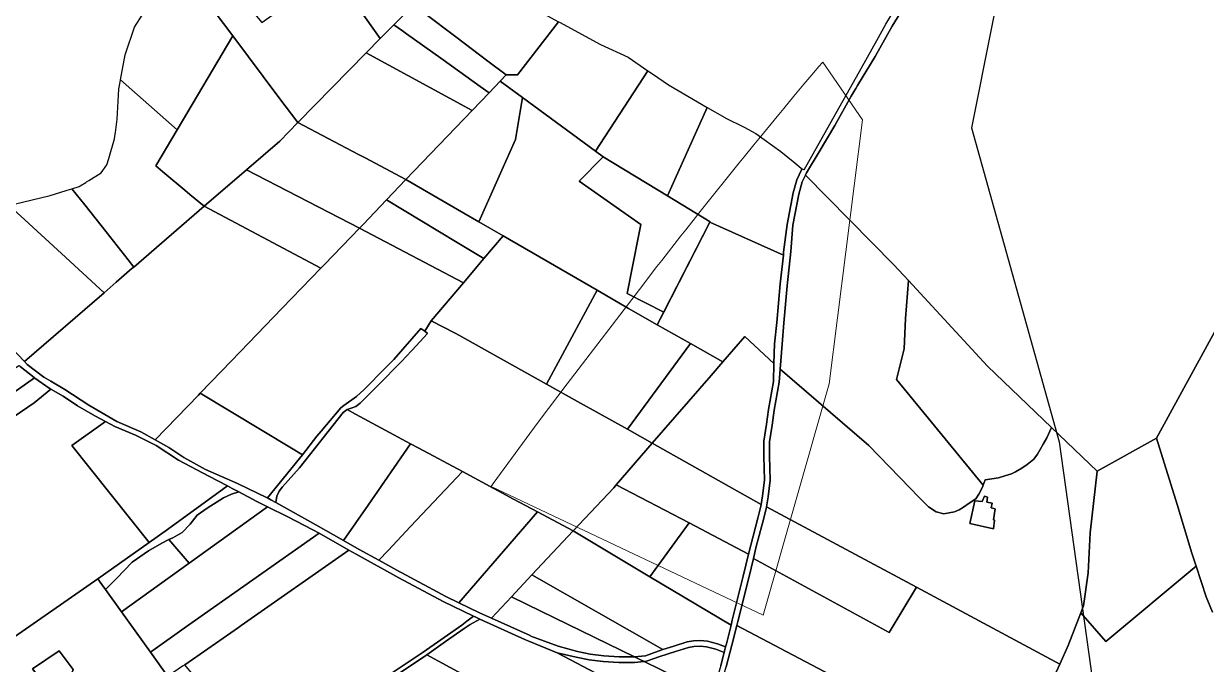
# Model space of a CAD drawing. Header units: metres. Extents: x 3 to 1027712, y 40 to 4430649.
# Drawn here: x 504366 to 505196, y 4410573 to 4411023 of the extents above; entities that cross this region are included whole.
import ezdxf

# ---------------------------------------------------------------- set-up
doc = ezdxf.new("R2010")
doc.units = ezdxf.units.M
doc.header["$MEASUREMENT"] = 0
doc.layers.add('A.ES.SDGC.CP.07003.cadastralparcel — CadastralParcel', color=1, linetype='Continuous')
doc.layers.add('Lineas_electricas_5_km', color=1, linetype='Continuous', lineweight=30)
doc.layers.add('Zonas_Interes_Minero_5_km', color=7, linetype='Continuous', lineweight=9, true_color=0xc0fac1)

msp = doc.modelspace()

# ---------------------------------------------------------------- linework, layer by layer
at = {"layer": 'A.ES.SDGC.CP.07003.cadastralparcel — CadastralParcel', "color": 7, "linetype": 'Continuous', "flags": 128}
for points in [[(504570.1, 4411078.38), (504546.82, 4411111.32), (504549.67, 4411113.28), (504558.3, 4411119.19), (504591.1, 4411138.67), (504594.21, 4411140.26), (504619.14, 4411153.01), (504627.48, 4411154.95), (504630.97, 4411155.76), (504633.89, 4411148.55), (504639.79, 4411131.47), (504643.09, 4411119.24), (504643.82, 4411116.53), (504644.6, 4411113.63), (504651.16, 4411099.29), (504653.1, 4411095.04), (504670.7, 4411075.88), (504674.43, 4411071.74), (504650.87, 4411047.71), (504644.6, 4411041.32), (504639.81, 4411036.43), (504626, 4411022.35), (504616.51, 4411012.67), (504570.1, 4411078.38)], [(504513.08, 4411014.55), (504479.57, 4411059.21), (504482.05, 4411061.01), (504494.89, 4411070.32), (504533.46, 4411024.07), (504549.55, 4411035.5), (504561.31, 4411043.85), (504544.83, 4411063.37), (504521.39, 4411091.11), (504522.67, 4411092.14), (504538.53, 4411105.64), (504546.82, 4411111.32), (504570.1, 4411078.38), (504616.51, 4411012.67), (504606.64, 4411002.61), (504558.71, 4410953.72), (504545.43, 4410971.43), (504513.08, 4411014.55)], [(504647.82, 4411030.37), (504639.81, 4411036.43), (504644.6, 4411041.32), (504650.87, 4411047.71), (504674.43, 4411071.74), (504678.3, 4411067.46), (504679.62, 4411066.17), (504687.17, 4411058.85), (504697.33, 4411050.25), (504704.31, 4411045.47), (504707.24, 4411043.47), (504711.81, 4411040.68), (504720.02, 4411035.65), (504728.36, 4411031.4), (504733.31, 4411028.87), (504741.55, 4411024.5), (504712.72, 4410987.19), (504704.84, 4410987.19), (504691.99, 4410996.92), (504669.63, 4411013.85), (504647.82, 4411030.37)], [(504473.93, 4410948.56), (504434.3, 4410983.72), (504437.5, 4411001.22), (504437.66, 4411002.08), (504444.05, 4411020.62), (504454.73, 4411037.5), (504460.21, 4411042.61), (504472.63, 4411054.18), (504474.15, 4411055.28), (504479.57, 4411059.21), (504513.08, 4411014.55), (504473.93, 4410948.56)], [(504632.04, 4411018.05), (504626, 4411022.35), (504639.81, 4411036.43), (504647.82, 4411030.37), (504669.63, 4411013.85), (504691.99, 4410996.92), (504704.84, 4410987.19), (504700.65, 4410982.81), (504692.88, 4410974.69), (504686.65, 4410979.13), (504676.43, 4410986.42), (504672.22, 4410989.41), (504658.91, 4410998.9), (504634.91, 4411016), (504632.04, 4411018.05)], [(504680.96, 4410962.23), (504606.64, 4411002.61), (504616.51, 4411012.67), (504626, 4411022.35), (504632.04, 4411018.05), (504634.91, 4411016), (504658.91, 4410998.9), (504672.22, 4410989.41), (504676.43, 4410986.42), (504686.65, 4410979.13), (504692.88, 4410974.69), (504680.96, 4410962.23)], [(504716.25, 4410971.37), (504700.65, 4410982.81), (504704.84, 4410987.19), (504712.72, 4410987.19), (504741.55, 4411024.5), (504742.18, 4411024.18), (504771.06, 4411008.68), (504790.45, 4410999.62), (504804.25, 4410990.11), (504767.47, 4410933.78), (504716.25, 4410971.37)], [(504464.02, 4410919.05), (504458.94, 4410923.29), (504473.93, 4410948.56), (504513.08, 4411014.55), (504545.43, 4410971.43), (504558.71, 4410953.72), (504545.93, 4410940.7), (504522.57, 4410920.53), (504492.94, 4410894.95), (504482.89, 4410903.33), (504479.3, 4410906.32), (504464.02, 4410919.05)], [(504601.16, 4410931.33), (504558.71, 4410953.72), (504606.64, 4411002.61), (504680.96, 4410962.23), (504634.53, 4410913.72), (504605.79, 4410928.89), (504601.16, 4410931.33)], [(504772.96, 4410929.75), (504767.47, 4410933.78), (504804.25, 4410990.11), (504807.41, 4410987.94), (504818.67, 4410980.19), (504845.87, 4410964.42), (504818.01, 4410902.34), (504773, 4410929.79), (504772.96, 4410929.75)], [(504409.09, 4410895.99), (504400.16, 4410907.32), (504405.34, 4410908.98), (504405.9, 4410909.32), (504409.79, 4410911.72), (504410.42, 4410912.1), (504412.07, 4410913.12), (504420.63, 4410918.38), (504424.63, 4410924.03), (504425.97, 4410928.59), (504430, 4410942.29), (504430.45, 4410945.58), (504430.63, 4410946.88), (504431.38, 4410952.32), (504431.9, 4410956.09), (504433.1, 4410977.1), (504433.14, 4410977.3), (504433.16, 4410977.43), (504433.36, 4410978.53), (504433.79, 4410980.91), (504434.3, 4410983.72), (504473.93, 4410948.56), (504458.94, 4410923.29), (504464.02, 4410919.05), (504479.3, 4410906.32), (504482.89, 4410903.33), (504492.94, 4410894.95), (504443.54, 4410852.32), (504439.63, 4410857.28), (504424.08, 4410876.99), (504409.09, 4410895.99)], [(504675.16, 4410890.21), (504634.53, 4410913.72), (504680.96, 4410962.23), (504692.88, 4410974.69), (504700.65, 4410982.81), (504716.25, 4410971.37), (504711.41, 4410941.94), (504685.73, 4410884.09), (504675.16, 4410890.21)], [(504797.67, 4410874.01), (504789.64, 4410833.84), (504815.51, 4410820.7), (504810.88, 4410811.64), (504790.7, 4410823.32), (504768.64, 4410836.1), (504702.78, 4410874.22), (504685.73, 4410884.09), (504711.41, 4410941.94), (504716.25, 4410971.37), (504767.47, 4410933.78), (504772.96, 4410929.75), (504755.96, 4410912.62), (504799.28, 4410882.08), (504797.67, 4410874.01)], [(504847.82, 4410883.87), (504847.93, 4410884.09), (504818.01, 4410902.34), (504845.87, 4410964.42), (504858.26, 4410957.25), (504858.41, 4410957.18), (504871.76, 4410950.48), (504880.02, 4410946.04), (504897.54, 4410933.51), (504907.3, 4410925.49), (504911.93, 4410921.68), (504912.07, 4410921.6), (504912.61, 4410921.29), (504912.11, 4410920.46), (504908.73, 4410913.52), (504906.33, 4410904.49), (504902.09, 4410882.16), (504899.55, 4410862.71), (504899.33, 4410860.76), (504847.82, 4410883.87)], [(504601.95, 4410879.69), (504522.57, 4410920.53), (504545.93, 4410940.7), (504558.71, 4410953.72), (504601.16, 4410931.33), (504605.79, 4410928.89), (504634.53, 4410913.72), (504620.85, 4410899.43), (504604.42, 4410882.25), (504601.95, 4410879.69)], [(504818.01, 4410902.34), (504847.93, 4410884.09), (504847.82, 4410883.87), (504815.51, 4410820.7), (504789.64, 4410833.84), (504797.67, 4410874.01), (504799.28, 4410882.08), (504755.96, 4410912.62), (504772.96, 4410929.75), (504773, 4410929.79), (504818.01, 4410902.34)], [(504503.95, 4410889.13), (504492.94, 4410894.95), (504522.57, 4410920.53), (504601.95, 4410879.69), (504577.38, 4410854.2), (504574.85, 4410851.58), (504503.95, 4410889.13)], [(504670.41, 4410869.62), (504620.85, 4410899.43), (504634.53, 4410913.72), (504675.16, 4410890.21), (504685.73, 4410884.09), (504702.78, 4410874.22), (504689.27, 4410858.28), (504670.41, 4410869.62)], [(504959.29, 4410727.11), (504897.01, 4410780.61), (504898.39, 4410798.25), (504899.61, 4410813.19), (504902.06, 4410839.06), (504904.49, 4410863.21), (504906.05, 4410881.62), (504910.23, 4410903.6), (504912.49, 4410912.12), (504914.83, 4410916.91), (504976.77, 4410853.88), (504987.06, 4410842.76), (504984.99, 4410816.2), (504984.09, 4410794.82), (504978.66, 4410773.44), (505039.59, 4410699.19), (505039.12, 4410697.84), (505036.5, 4410692.78), (505034.3, 4410689.5), (505029.68, 4410686.51), (505025.7, 4410683.64), (505022.62, 4410681.77), (505019.45, 4410680.43), (505015.63, 4410679.66), (505011.98, 4410679.1), (505006.6, 4410680.5), (505001.22, 4410684), (504994.5, 4410690.79), (504988.08, 4410697.41), (504959.29, 4410727.11)], [(504367.13, 4410885.4), (504356.26, 4410895.38), (504359.67, 4410896.39), (504384.96, 4410902.45), (504396.16, 4410906.04), (504396.75, 4410906.23), (504400.16, 4410907.32), (504409.09, 4410895.99), (504424.08, 4410876.99), (504439.63, 4410857.28), (504443.54, 4410852.32), (504442.52, 4410851.44), (504431.18, 4410841.65), (504422.67, 4410834.3), (504392.81, 4410861.77), (504367.13, 4410885.4)], [(504307.67, 4410850.89), (504299.58, 4410855.56), (504301.7, 4410858.54), (504315.8, 4410875.77), (504323.35, 4410882.45), (504323.83, 4410882.87), (504326.63, 4410884.29), (504337.08, 4410889.58), (504337.35, 4410889.72), (504337.69, 4410889.89), (504355.82, 4410895.26), (504356.26, 4410895.38), (504367.13, 4410885.4), (504392.81, 4410861.77), (504422.67, 4410834.3), (504366.77, 4410786.05), (504356.82, 4410796.63), (504330.47, 4410825.23), (504321.88, 4410834.61), (504315.25, 4410843.13), (504311.46, 4410847.48), (504307.67, 4410850.89)], [(504368.76, 4410783.94), (504366.77, 4410786.05), (504422.67, 4410834.3), (504431.18, 4410841.65), (504442.52, 4410851.44), (504443.54, 4410852.32), (504492.94, 4410894.95), (504503.95, 4410889.13), (504574.85, 4410851.58), (504547.68, 4410823.39), (504518.13, 4410792.73), (504505.02, 4410779.13), (504490.22, 4410763.78), (504488.9, 4410762.4), (504458.66, 4410731.03), (504448.43, 4410736.72), (504431.75, 4410743.91), (504412.04, 4410755.28), (504395.17, 4410766.45), (504385.32, 4410772.16), (504380.32, 4410775.04), (504368.76, 4410783.94)], [(504674.88, 4410841.29), (504601.95, 4410879.69), (504604.42, 4410882.25), (504620.85, 4410899.43), (504670.41, 4410869.62), (504689.27, 4410858.28), (504674.88, 4410841.29)], [(504505.02, 4410779.13), (504518.13, 4410792.73), (504547.68, 4410823.39), (504574.85, 4410851.58), (504577.38, 4410854.2), (504601.95, 4410879.69), (504674.88, 4410841.29), (504652.29, 4410814.63), (504647.68, 4410807.21), (504644.96, 4410809.16), (504625.96, 4410787.48), (504620.13, 4410781.5), (504605.3, 4410766.27), (504599.8, 4410761.54), (504591, 4410755.01), (504588.81, 4410753.4), (504575.12, 4410737.18), (504572.08, 4410733.57), (504561.84, 4410720.51), (504554.17, 4410725.14), (504490.22, 4410763.78), (504505.02, 4410779.13)], [(504834.07, 4410798.63), (504810.88, 4410811.64), (504847.82, 4410883.87), (504899.33, 4410860.76), (504897.08, 4410840.45), (504894.64, 4410813.28), (504893.18, 4410798.34), (504892.73, 4410784.6), (504872.23, 4410803.59), (504856.92, 4410785.83), (504834.07, 4410798.63)], [(504669.05, 4410805.78), (504652.29, 4410814.63), (504674.88, 4410841.29), (504689.27, 4410858.28), (504702.78, 4410874.22), (504768.64, 4410836.1), (504733.17, 4410770.06), (504693.35, 4410792.3), (504672.02, 4410804.21), (504669.05, 4410805.78)], [(504754.96, 4410757.89), (504733.17, 4410770.06), (504768.64, 4410836.1), (504790.7, 4410823.32), (504810.88, 4410811.64), (504834.07, 4410798.63), (504789.87, 4410738.38), (504770.01, 4410749.48), (504754.96, 4410757.89)], [(505039.59, 4410699.19), (504978.66, 4410773.44), (504984.09, 4410794.82), (504984.99, 4410816.2), (504987.06, 4410842.76), (505042.62, 4410782.77), (505087.59, 4410739.69), (505084.23, 4410732.36), (505081.63, 4410727.94), (505079.42, 4410724.15), (505077.59, 4410720.87), (505075.13, 4410717.46), (505070.5, 4410713.71), (505066.77, 4410711.09), (505062.29, 4410708.6), (505059.34, 4410707.24), (505054.74, 4410705.77), (505050.4, 4410704.43), (505040.9, 4410702.97), (505039.59, 4410699.19)], [(504733.17, 4410770.06), (504754.96, 4410757.89), (504770.01, 4410749.48), (504789.87, 4410738.38), (504807.36, 4410728.62), (504782.05, 4410699.44), (504780.29, 4410697.4), (504751.79, 4410667.01), (504726.74, 4410680.48), (504710.04, 4410689.45), (504674.29, 4410708.66), (504643.61, 4410725.16), (504637.8, 4410728.28), (504599.2, 4410749.03), (504593.29, 4410752.21), (504596.75, 4410753.57), (504599.4, 4410754.52), (504602.44, 4410756.79), (504614.26, 4410768.64), (504631.84, 4410786.54), (504634.54, 4410789.28), (504638.79, 4410793.91), (504649.7, 4410805.76), (504647.68, 4410807.21), (504652.29, 4410814.63), (504669.05, 4410805.78), (504672.02, 4410804.21), (504693.35, 4410792.3), (504733.17, 4410770.06)], [(504539.82, 4410688.94), (504537.47, 4410690.24), (504559.76, 4410717.86), (504561.84, 4410720.51), (504572.08, 4410733.57), (504575.12, 4410737.18), (504588.81, 4410753.4), (504591, 4410755.01), (504599.8, 4410761.54), (504605.3, 4410766.27), (504620.13, 4410781.5), (504625.96, 4410787.48), (504644.96, 4410809.16), (504647.68, 4410807.21), (504649.7, 4410805.76), (504638.79, 4410793.91), (504634.54, 4410789.28), (504631.84, 4410786.54), (504614.26, 4410768.64), (504602.44, 4410756.79), (504599.4, 4410754.52), (504596.75, 4410753.57), (504593.29, 4410752.21), (504590.5, 4410750.16), (504559.79, 4410711.34), (504547.8, 4410697.99), (504545.53, 4410694.96), (504544.01, 4410691.36), (504543.23, 4410687.04), (504539.82, 4410688.94)], [(504883.68, 4410685.55), (504807.36, 4410728.62), (504848.58, 4410776.16), (504856.92, 4410785.83), (504872.23, 4410803.59), (504892.73, 4410784.6), (504892.33, 4410772), (504888.87, 4410752.37), (504887.47, 4410741.9), (504885.7, 4410730.03), (504885.52, 4410719.6), (504886.03, 4410702.78), (504884.7, 4410691.59), (504883.68, 4410685.55)], [(504807.36, 4410728.62), (504789.87, 4410738.38), (504834.07, 4410798.63), (504856.92, 4410785.83), (504848.58, 4410776.16), (504807.36, 4410728.62)], [(504255.64, 4410709.08), (504255.21, 4410709.68), (504294.75, 4410736.69), (504305.19, 4410743.82), (504308.94, 4410746.39), (504329.62, 4410760.5), (504362.94, 4410783.26), (504363.33, 4410782.88), (504363.8, 4410782.42), (504373.54, 4410774.68), (504373.77, 4410774.49), (504337.58, 4410749.02), (504313.71, 4410732.47), (504303.34, 4410725.29), (504263.68, 4410697.8), (504263.36, 4410698.24), (504256.06, 4410708.48), (504255.64, 4410709.08)], [(504992.75, 4410627.57), (504887.5, 4410684.07), (504888.66, 4410691.02), (504890.03, 4410702.6), (504889.52, 4410719.62), (504889.7, 4410729.7), (504891.43, 4410741.34), (504892.82, 4410751.76), (504896.3, 4410771.5), (504897.01, 4410780.61), (504959.29, 4410727.11), (504988.08, 4410697.41), (504994.5, 4410690.79), (505001.22, 4410684), (505006.6, 4410680.5), (505011.98, 4410679.1), (505015.63, 4410679.66), (505019.45, 4410680.43), (505022.62, 4410681.77), (505025.7, 4410683.64), (505029.68, 4410686.51), (505034.3, 4410689.5), (505036.5, 4410692.78), (505039.12, 4410697.84), (505039.59, 4410699.19), (505040.9, 4410702.97), (505050.4, 4410704.43), (505054.74, 4410705.77), (505059.34, 4410707.24), (505062.29, 4410708.6), (505066.77, 4410711.09), (505070.5, 4410713.71), (505075.13, 4410717.46), (505077.59, 4410720.87), (505079.42, 4410724.15), (505081.63, 4410727.94), (505084.23, 4410732.36), (505087.59, 4410739.69), (505119.63, 4410709), (505114.55, 4410665.73), (505113.14, 4410637.57), (505109.98, 4410614.54), (505108.06, 4410609.59), (505099.13, 4410586.56), (505093.29, 4410573.61), (504992.75, 4410627.57)], [(504271.39, 4410686.99), (504263.68, 4410697.8), (504303.34, 4410725.29), (504313.71, 4410732.47), (504337.58, 4410749.02), (504373.77, 4410774.49), (504374.04, 4410774.28), (504384.08, 4410767.27), (504385.44, 4410766.5), (504373.58, 4410756.99), (504345.43, 4410737.71), (504321.46, 4410721.29), (504311.5, 4410714.47), (504280.72, 4410693.38), (504271.39, 4410686.99)], [(504468.14, 4410725.54), (504458.66, 4410731.03), (504488.9, 4410762.4), (504490.22, 4410763.78), (504554.17, 4410725.14), (504561.84, 4410720.51), (504559.76, 4410717.86), (504537.47, 4410690.24), (504537.22, 4410690.39), (504516.37, 4410700.23), (504493.81, 4410710.26), (504487.6, 4410713.69), (504478.65, 4410718.59), (504468.14, 4410725.54)], [(504571.29, 4410671.4), (504543.23, 4410687.04), (504544.01, 4410691.36), (504545.53, 4410694.96), (504547.8, 4410697.99), (504559.79, 4410711.34), (504590.5, 4410750.16), (504593.29, 4410752.21), (504599.2, 4410749.03), (504637.8, 4410728.28), (504607.92, 4410685.25), (504590.64, 4410660.36), (504571.29, 4410671.4)], [(504454.42, 4410659.03), (504400.11, 4410727.1), (504423.77, 4410743.83), (504430.14, 4410740.39), (504444.66, 4410734.21), (504459.25, 4410727.02), (504474.86, 4410716.71), (504496.21, 4410705.43), (504509.22, 4410698.64), (504467.17, 4410668.04), (504454.42, 4410659.03)], [(504601.6, 4410654.12), (504590.64, 4410660.36), (504607.92, 4410685.25), (504637.8, 4410728.28), (504643.61, 4410725.16), (504674.29, 4410708.66), (504637.61, 4410670.16), (504621.98, 4410653.34), (504615.55, 4410646.42), (504601.6, 4410654.12)], [(504833.24, 4410672.62), (504782.05, 4410699.44), (504807.36, 4410728.62), (504883.68, 4410685.55), (504883.52, 4410684.52), (504881.47, 4410676.02), (504876.42, 4410657.08), (504874.92, 4410650.77), (504833.24, 4410672.62)], [(505125.69, 4410589.46), (505108.06, 4410609.59), (505109.98, 4410614.54), (505113.14, 4410637.57), (505114.55, 4410665.73), (505119.63, 4410709), (505161.09, 4410732.1), (505175.55, 4410685.6), (505185.97, 4410651.53), (505188.96, 4410642.31), (505125.69, 4410589.46)], [(504630.23, 4410638.33), (504615.55, 4410646.42), (504621.98, 4410653.34), (504637.61, 4410670.16), (504674.29, 4410708.66), (504710.04, 4410689.45), (504726.74, 4410680.48), (504671.65, 4410616.65), (504662.43, 4410621.1), (504631.53, 4410637.61), (504630.23, 4410638.33)], [(504421.24, 4410629.36), (504418.28, 4410633.48), (504454.42, 4410659.03), (504467.17, 4410668.04), (504509.22, 4410698.64), (504512.49, 4410696.93), (504517.24, 4410694.45), (504512.2, 4410692.78), (504506.4, 4410690.2), (504495.01, 4410683.11), (504488.13, 4410678.17), (504483.18, 4410671.73), (504477.6, 4410665.93), (504470.89, 4410662.19), (504468.19, 4410660.92), (504463.15, 4410658.54), (504453.91, 4410653.17), (504442.51, 4410645.22), (504431.34, 4410633.62), (504423.62, 4410626.03), (504421.24, 4410629.36)], [(504482.31, 4410644.35), (504468.19, 4410660.92), (504470.89, 4410662.19), (504477.6, 4410665.93), (504483.18, 4410671.73), (504488.13, 4410678.17), (504495.01, 4410683.11), (504506.4, 4410690.2), (504512.2, 4410692.78), (504517.24, 4410694.45), (504529.95, 4410687.81), (504537.48, 4410684.08), (504482.31, 4410644.35)], [(504805.59, 4410634.89), (504751.79, 4410667.01), (504780.29, 4410697.4), (504782.05, 4410699.44), (504833.24, 4410672.62), (504805.59, 4410634.89)], [(505042.03, 4410687.16), (505045.75, 4410686.57), (505045.16, 4410683.15), (505047.99, 4410682.67), (505046.82, 4410674.85), (505047.51, 4410674.56), (505046.82, 4410668.6), (505030.1, 4410672.21), (505033.72, 4410688.14), (505038.8, 4410687.75), (505040.47, 4410691.36), (505042.52, 4410690.68), (505042.03, 4410687.16)], [(505042.03, 4410687.16), (505042.52, 4410690.68), (505040.47, 4410691.36), (505038.8, 4410687.75), (505033.72, 4410688.14), (505030.1, 4410672.21), (505046.82, 4410668.6), (505047.51, 4410674.56), (505046.82, 4410674.85), (505047.99, 4410682.67), (505045.16, 4410683.15), (505045.75, 4410686.57), (505042.03, 4410687.16)], [(504444.56, 4410596.82), (504434.94, 4410610.24), (504482.31, 4410644.35), (504537.48, 4410684.08), (504551.74, 4410677.02), (504569.3, 4410667.92), (504573.61, 4410665.47), (504480.5, 4410599.84), (504455.18, 4410582), (504444.56, 4410596.82)], [(504686.14, 4410609.65), (504671.65, 4410616.65), (504726.74, 4410680.48), (504751.79, 4410667.01), (504722.88, 4410636.15), (504708.51, 4410620.83), (504694.49, 4410605.86), (504686.14, 4410609.65)], [(504973.5, 4410595.79), (504878.28, 4410647.62), (504880.3, 4410656.11), (504885.34, 4410675.04), (504887.43, 4410683.72), (504887.5, 4410684.07), (504992.75, 4410627.57), (504973.5, 4410595.79)], [(504862.62, 4410600.86), (504805.59, 4410634.89), (504833.24, 4410672.62), (504874.92, 4410650.77), (504871.21, 4410635.18), (504863.53, 4410604.47), (504862.62, 4410600.86)], [(504467.43, 4410564.91), (504455.18, 4410582), (504480.5, 4410599.84), (504573.61, 4410665.47), (504594.55, 4410653.53), (504518.84, 4410600.61), (504517.04, 4410599.36), (504479.27, 4410573.13), (504477.67, 4410572.02), (504467.92, 4410565.25), (504467.43, 4410564.91)], [(504814.87, 4410583.71), (504722.88, 4410636.15), (504751.79, 4410667.01), (504805.59, 4410634.89), (504862.62, 4410600.86), (504859.35, 4410587.82), (504858.79, 4410585.67), (504853.09, 4410587.82), (504846.1, 4410589.56), (504841.04, 4410590.15), (504836.2, 4410589.95), (504831.84, 4410589.17), (504822.51, 4410586.25), (504814.87, 4410583.71)], [(504434.94, 4410610.24), (504423.62, 4410626.03), (504431.34, 4410633.62), (504442.51, 4410645.22), (504453.91, 4410653.17), (504463.15, 4410658.54), (504468.19, 4410660.92), (504482.31, 4410644.35), (504434.94, 4410610.24)], [(504480.37, 4410571.84), (504479.27, 4410573.13), (504517.04, 4410599.36), (504518.84, 4410600.61), (504594.55, 4410653.53), (504599.65, 4410650.63), (504629.62, 4410634.09), (504660.62, 4410617.54), (504681.9, 4410607.25), (504677.15, 4410603.7), (504673.67, 4410600.97), (504646.71, 4410581.94), (504622.09, 4410565.55), (504594.24, 4410546.17), (504568.38, 4410528.03), (504548.95, 4410514.99), (504536.08, 4410506.35), (504480.37, 4410571.84)], [(504958.54, 4410552.1), (504866.68, 4410600.64), (504867.4, 4410603.5), (504875.1, 4410634.22), (504878.28, 4410647.62), (504973.5, 4410595.79), (504992.75, 4410627.57), (505093.29, 4410573.61), (505084.67, 4410554.5), (505077.9, 4410535.54), (505069.84, 4410524.07), (505062.98, 4410514.32), (505054.75, 4410502.57), (504958.54, 4410552.1)], [(504729.18, 4410610.73), (504708.51, 4410620.83), (504722.88, 4410636.15), (504814.87, 4410583.71), (504811.43, 4410582.56), (504802.49, 4410579.46), (504794.79, 4410578.69), (504729.18, 4410610.73)], [(504721.61, 4410593.52), (504694.49, 4410605.86), (504708.51, 4410620.83), (504729.18, 4410610.73), (504794.79, 4410578.69), (504784.03, 4410578.68), (504773.34, 4410579.46), (504763.82, 4410580.43), (504754.88, 4410582.37), (504741.3, 4410586.04), (504722.23, 4410593.24), (504721.61, 4410593.52)], [(504673.84, 4410566.77), (504649.12, 4410579.97), (504662.35, 4410589.31), (504675.46, 4410598.56), (504679.69, 4410601.41), (504686.28, 4410605.19), (504718.52, 4410590.53), (504720.65, 4410589.57), (504740.66, 4410581.45), (504790.55, 4410555.26), (504762.66, 4410519.32), (504711.78, 4410546.5), (504694.73, 4410555.61), (504673.84, 4410566.77)], [(504941.4, 4410506.02), (504850.62, 4410550.22), (504852.8, 4410553.83), (504856.28, 4410560.77), (504859.23, 4410571.54), (504863.23, 4410586.83), (504866.68, 4410600.64), (504958.54, 4410552.1), (504941.4, 4410506.02)], [(504798.2, 4410577.02), (504794.79, 4410578.69), (504802.49, 4410579.46), (504811.43, 4410582.56), (504814.87, 4410583.71), (504822.51, 4410586.25), (504831.84, 4410589.17), (504836.2, 4410589.95), (504841.04, 4410590.15), (504846.1, 4410589.56), (504853.09, 4410587.82), (504858.79, 4410585.67), (504858.28, 4410583.72), (504857.77, 4410581.77), (504851.91, 4410583.99), (504845.39, 4410585.62), (504840.9, 4410586.14), (504836.62, 4410585.97), (504832.79, 4410585.27), (504823.73, 4410582.45), (504812.72, 4410578.78), (504803.36, 4410575.52), (504801.62, 4410575.35), (504798.2, 4410577.02)], [(504380.36, 4410559.69), (504372.41, 4410570.21), (504391.11, 4410582.88), (504400.97, 4410569.84), (504400.14, 4410567.15), (504393.91, 4410553.41), (504392.98, 4410551.25), (504382.51, 4410560.76), (504380.36, 4410559.69)], [(504400.97, 4410569.84), (504391.11, 4410582.88), (504372.41, 4410570.21), (504380.36, 4410559.69), (504382.51, 4410560.76), (504392.98, 4410551.25), (504393.91, 4410553.41), (504400.14, 4410567.15), (504400.97, 4410569.84)], [(504660.07, 4410523.7), (504621.24, 4410542.55), (504626.54, 4410564.9), (504648.41, 4410579.47), (504649.12, 4410579.97), (504673.84, 4410566.77), (504694.73, 4410555.61), (504711.78, 4410546.5), (504762.66, 4410519.32), (504754.8, 4410509.2), (504748.94, 4410513.09), (504750.86, 4410516.94), (504743.17, 4410520.66), (504736.55, 4410509.25), (504743.64, 4410504.01), (504742.69, 4410503), (504731.31, 4410489.14), (504700.01, 4410504.32), (504660.07, 4410523.7)], [(504740.66, 4410581.45), (504754.02, 4410578.46), (504763.19, 4410576.47), (504772.99, 4410575.47), (504783.89, 4410574.68), (504794.92, 4410574.68), (504801.62, 4410575.35), (504847.56, 4410552.9), (504845.38, 4410549.3), (504840.75, 4410541.72), (504838.22, 4410532.75), (504837.93, 4410530.38), (504790.55, 4410555.26), (504740.66, 4410581.45)], [(504847.56, 4410552.9), (504801.62, 4410575.35), (504803.36, 4410575.52), (504812.72, 4410578.78), (504823.73, 4410582.45), (504832.79, 4410585.27), (504836.62, 4410585.97), (504840.9, 4410586.14), (504845.39, 4410585.62), (504851.91, 4410583.99), (504857.77, 4410581.77), (504855.37, 4410572.58), (504852.52, 4410562.21), (504849.29, 4410555.76), (504847.56, 4410552.9)]]:
    msp.add_lwpolyline(points, close=True, dxfattribs=at)
for points in [[(504855.37, 4410572.58), (504857.77, 4410581.77), (504858.28, 4410583.72), (504858.79, 4410585.67), (504859.35, 4410587.82), (504862.62, 4410600.86), (504863.53, 4410604.47), (504871.21, 4410635.18), (504874.92, 4410650.77), (504876.42, 4410657.08), (504881.47, 4410676.02), (504883.52, 4410684.52), (504883.68, 4410685.55), (504884.7, 4410691.59), (504886.03, 4410702.78), (504885.52, 4410719.6), (504885.7, 4410730.03), (504887.47, 4410741.9), (504888.87, 4410752.37), (504892.33, 4410772), (504892.73, 4410784.6), (504893.18, 4410798.34), (504894.64, 4410813.28), (504897.08, 4410840.45), (504899.33, 4410860.76), (504899.55, 4410862.71), (504902.09, 4410882.16), (504906.33, 4410904.49), (504908.73, 4410913.52), (504912.11, 4410920.46), (504912.61, 4410921.29), (504913.67, 4410920.7), (504914.02, 4410920.51), (504931.99, 4410952.65), (504950.54, 4410985.83), (504964.88, 4411011.31), (504971.34, 4411022.78), (504986.37, 4411048.61)], [(504983.16, 4411033.6), (504975.64, 4411021.51), (504963.65, 4411000.15), (504951.39, 4410979.73), (504950.18, 4410977.73), (504948.98, 4410975.73), (504946.96, 4410972.36), (504935.44, 4410951.72), (504924.49, 4410933.13), (504915.62, 4410918.54), (504914.83, 4410916.91), (504912.49, 4410912.12), (504910.23, 4410903.6), (504906.05, 4410881.62), (504904.49, 4410863.21), (504902.06, 4410839.06), (504899.61, 4410813.19), (504898.39, 4410798.25), (504897.01, 4410780.61), (504896.3, 4410771.5), (504892.82, 4410751.76), (504891.43, 4410741.34), (504889.7, 4410729.7), (504889.52, 4410719.62), (504890.03, 4410702.6), (504888.66, 4410691.02), (504887.5, 4410684.07), (504887.43, 4410683.72), (504885.34, 4410675.04), (504880.3, 4410656.11), (504878.28, 4410647.62), (504875.1, 4410634.22), (504867.4, 4410603.5), (504866.68, 4410600.64), (504863.23, 4410586.83), (504859.23, 4410571.54)], [(505326.25, 4411034.38), (505161.09, 4410732.1), (505119.63, 4410709), (505087.59, 4410739.69), (505042.62, 4410782.77), (504987.06, 4410842.76), (504976.77, 4410853.88), (504976.77, 4410853.88), (504914.83, 4410916.91), (504915.62, 4410918.54), (504924.49, 4410933.13), (504935.44, 4410951.72), (504946.96, 4410972.36), (504948.98, 4410975.73), (504950.18, 4410977.73), (504951.39, 4410979.73), (504963.65, 4411000.15), (504975.64, 4411021.51), (504983.16, 4411033.6)], [(505200.48, 4410610.04), (505195.91, 4410620.83), (505188.96, 4410642.31), (505185.97, 4410651.53), (505175.55, 4410685.6), (505161.09, 4410732.1), (505326.25, 4411034.38)], [(504356.82, 4410796.63), (504366.77, 4410786.05), (504368.76, 4410783.94), (504380.32, 4410775.04), (504385.32, 4410772.16), (504395.17, 4410766.45), (504412.04, 4410755.28), (504431.75, 4410743.91), (504448.43, 4410736.72), (504458.66, 4410731.03), (504468.14, 4410725.54), (504478.65, 4410718.59), (504487.6, 4410713.69), (504493.81, 4410710.26), (504516.37, 4410700.23), (504537.22, 4410690.39), (504537.47, 4410690.24), (504539.82, 4410688.94), (504543.23, 4410687.04), (504571.29, 4410671.4), (504590.64, 4410660.36), (504601.6, 4410654.12), (504615.55, 4410646.42), (504630.23, 4410638.33), (504631.53, 4410637.61), (504662.43, 4410621.1), (504671.65, 4410616.65), (504686.14, 4410609.65), (504694.49, 4410605.86), (504721.61, 4410593.52), (504722.23, 4410593.24), (504741.3, 4410586.04), (504754.88, 4410582.37), (504763.82, 4410580.43), (504773.34, 4410579.46), (504784.03, 4410578.68), (504794.79, 4410578.69), (504798.2, 4410577.02), (504801.62, 4410575.35), (504794.92, 4410574.68), (504783.89, 4410574.68), (504772.99, 4410575.47), (504763.19, 4410576.47), (504754.02, 4410578.46), (504740.66, 4410581.45), (504720.65, 4410589.57), (504718.52, 4410590.53), (504686.28, 4410605.19), (504684.45, 4410606.03), (504683.56, 4410606.46), (504681.9, 4410607.25), (504660.62, 4410617.54), (504629.62, 4410634.09), (504599.65, 4410650.63), (504594.55, 4410653.53), (504573.61, 4410665.47), (504569.3, 4410667.92), (504551.74, 4410677.02), (504537.48, 4410684.08), (504529.95, 4410687.81), (504517.24, 4410694.45), (504512.49, 4410696.93), (504509.22, 4410698.64), (504496.21, 4410705.43), (504474.86, 4410716.71), (504459.25, 4410727.02), (504444.66, 4410734.21), (504430.14, 4410740.39), (504423.77, 4410743.83), (504416.11, 4410747.95), (504403.98, 4410754.97), (504393.94, 4410761.59), (504385.44, 4410766.5), (504384.08, 4410767.27), (504374.04, 4410774.28), (504373.77, 4410774.49), (504373.54, 4410774.68), (504363.8, 4410782.42)], [(504345.43, 4410737.71), (504373.58, 4410756.99), (504385.44, 4410766.5), (504393.94, 4410761.59), (504403.98, 4410754.97), (504416.11, 4410747.95), (504423.77, 4410743.83), (504400.11, 4410727.1), (504454.42, 4410659.03), (504418.28, 4410633.48), (504410.6, 4410628.05), (504348.76, 4410585.27)], [(505084.67, 4410554.5), (505093.29, 4410573.61), (505099.13, 4410586.56), (505108.06, 4410609.59), (505125.69, 4410589.46), (505188.96, 4410642.31), (505195.91, 4410620.83), (505200.48, 4410610.04)], [(504348.76, 4410585.27), (504410.6, 4410628.05), (504418.28, 4410633.48), (504421.24, 4410629.36), (504423.62, 4410626.03), (504434.94, 4410610.24), (504444.56, 4410596.82), (504455.18, 4410582), (504467.43, 4410564.91), (504446.2, 4410550.23), (504401.28, 4410519.16), (504365.39, 4410493.52)], [(504622.09, 4410565.55), (504646.71, 4410581.94), (504673.67, 4410600.97), (504677.15, 4410603.7), (504681.9, 4410607.25), (504683.56, 4410606.46), (504684.45, 4410606.03), (504686.28, 4410605.19), (504679.69, 4410601.41), (504675.46, 4410598.56), (504662.35, 4410589.31), (504649.12, 4410579.97), (504648.41, 4410579.47), (504626.54, 4410564.9)]]:
    msp.add_lwpolyline(points, dxfattribs=at)
at = {"layer": 'Lineas_electricas_5_km'}
msp.add_polyline3d([(505073.28, 4411160.42, 21.26), (505031.29, 4410950.06, 27.3), (505092.85, 4410729.57, 25.2), (505134.13, 4410434.75, 25.1), (505172.63, 4410154.33, 23.2), (505220.53, 4409805.15, 31.6), (505288.63, 4409451.66, 19.9), (505357.07, 4409102.4, 20.6), (505457.12, 4408583.62, 24.5), (505355.14, 4408398.32, 21.4), (505258.67, 4408221.93, 18.5), (505164.85, 4408050.63, 16.1), (505055.62, 4407851.08, 15.3), (504951.31, 4407660.44, 14.1), (504853.62, 4407481.97, 13), (504742.72, 4407279.48, 11), (504649.49, 4407109.09, 9.3), (504437.91, 4406722.48, 6.9), (504340.16, 4406545.51, 5.7), (504167.87, 4406398.16, 4.8), (504018.54, 4406271.76, 5.4), (503869.16, 4406145.41, 4.96)], dxfattribs=at)
at = {"layer": 'Zonas_Interes_Minero_5_km'}
msp.add_lwpolyline([(504695.74, 4410700.28), (504721.49, 4410735.48), (504727.97, 4410744.24), (504741.04, 4410761.7), (504747.62, 4410770.39), (504800.63, 4410839.64), (504803.96, 4410843.97), (504810.65, 4410852.61), (504814, 4410856.92), (504827.48, 4410874.13), (504830.86, 4410878.42), (504837.65, 4410886.99), (504841.05, 4410891.27), (504868.37, 4410925.39), (504871.82, 4410929.66), (504878.73, 4410938.2), (504882.19, 4410942.45), (504896.11, 4410959.44), (504899.63, 4410963.71), (504906.69, 4410972.24), (504910.3, 4410976.58), (504913.7, 4410980.61), (504920.63, 4410988.79), (504924.1, 4410992.87), (504926.98, 4410996.23), (504954.84, 4410955.58), (504931.54, 4410770.31), (504885.26, 4410607.94), (504694.26, 4410698.23)], close=True, dxfattribs=at)

doc.saveas('drawing.dxf')
